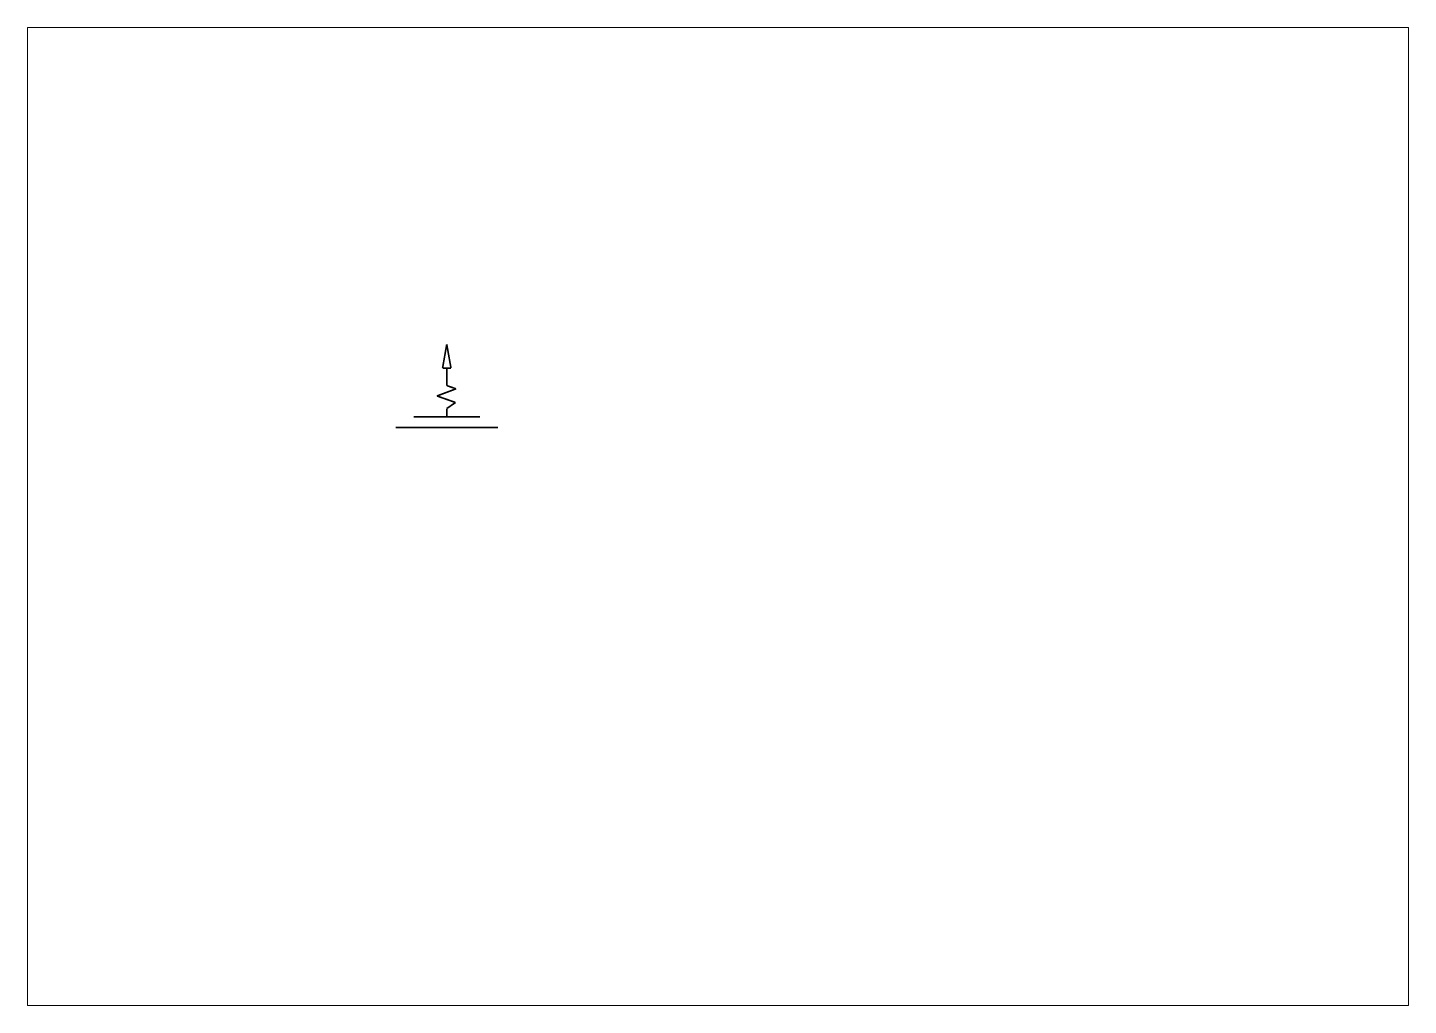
# Paper-space layout '布局1' of a CAD drawing. Extents: x 0 to 422, y 0 to 299.
# The model-space entities are those that its viewports show. They can reach past a viewport. Long polylines and large blocks are cut down to what shows.
import ezdxf

# ---------------------------------------------------------------- set-up
doc = ezdxf.new("R2010")
doc.units = 0
doc.linetypes.add('CONTINUOUS1', pattern=[0])
doc.layers.add('003_THICK', color=7, linetype='CONTINUOUS1')

msp = doc.modelspace()

# ---------------------------------------------------------------- linework, layer by layer
at = {"layer": '003_THICK', "const_width": 0.5}
for points in [[(128.1, 202.16), (126.82, 194.88)], [(128.1, 202.16), (129.39, 194.88)], [(126.82, 194.88), (129.39, 194.88)], [(128.1, 194.88), (128.1, 189.54)], [(125.1, 186.36), (130.94, 188.54)], [(130.78, 184.36), (125.1, 186.36)], [(130.94, 188.54), (128.1, 189.54)], [(128.1, 182.52), (130.78, 184.36)], [(128.1, 179.94), (128.1, 182.52)], [(118, 179.94), (138.21, 179.94)], [(112.49, 176.76), (143.72, 176.76)]]:
    msp.add_lwpolyline(points, dxfattribs=at)

psp = doc.layouts.new('布局1')

# ---------------------------------------------------------------- viewports
at = {"layer": '003_THICK'}
psp.add_viewport(center=(211, 149.5), size=(422, 299), view_center_point=(211, 149.5), view_height=299, dxfattribs=at)

doc.saveas('drawing.dxf')
